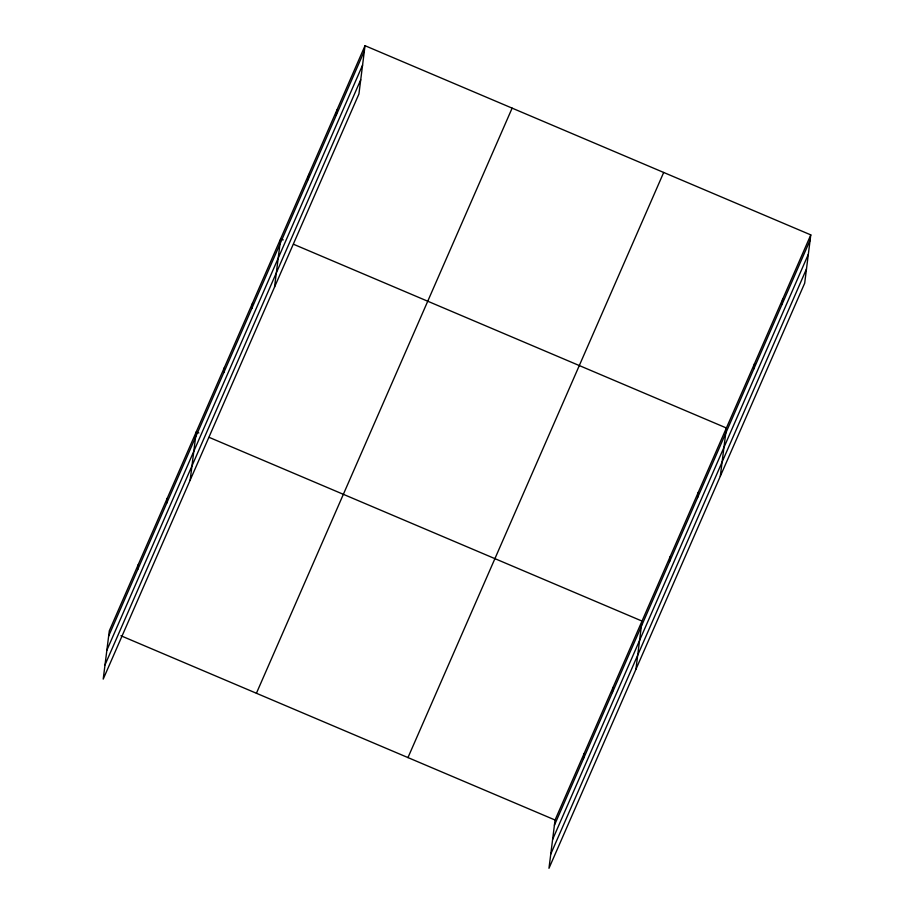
<?xml version="1.0" encoding="UTF-8"?>
<svg xmlns="http://www.w3.org/2000/svg" width="914" height="914" viewBox="0 0 914 914"><rect width="100%" height="100%" fill="white"/><g stroke="black" fill="none" stroke-linecap="round" stroke-linejoin="round"><path stroke-width="1.37" d="M137.637 569.719L138.3 564.509M166.622 503.408L167.273 498.199M190.158 480.158L196.259 431.888L198.841 432.973M223.724 372.729L224.387 367.519M251.853 308.372L252.515 303.151M274.543 287.065L280.644 238.794L283.226 239.891M308.109 179.635L308.772 174.425M336.238 115.278L336.9 110.068M365.029 45.7L358.928 93.982L103.213 679.102L109.314 630.82L365.029 45.7L810.787 234.898L804.686 283.18L548.971 868.3L555.072 820.018L810.787 234.898M583.395 758.917L584.046 753.707M612.369 692.606L613.031 687.397M635.916 669.356L642.016 621.074L209.157 437.36M669.482 561.927L670.145 556.717M697.611 497.559L698.273 492.349M720.301 476.263L726.401 427.992L293.543 244.267M753.867 368.833L754.53 363.623M781.996 304.476L782.658 299.255M108.652 636.041L364.378 50.91M106.858 650.254L362.572 65.123M105.007 664.889L360.722 79.769M256.411 693.258L512.126 108.138M407.964 757.592L663.69 172.46M554.41 825.239L810.124 240.108M552.616 839.44L808.33 254.321M550.765 854.087L806.479 268.967M120.922 635.756L555.072 820.018"/></g></svg>
